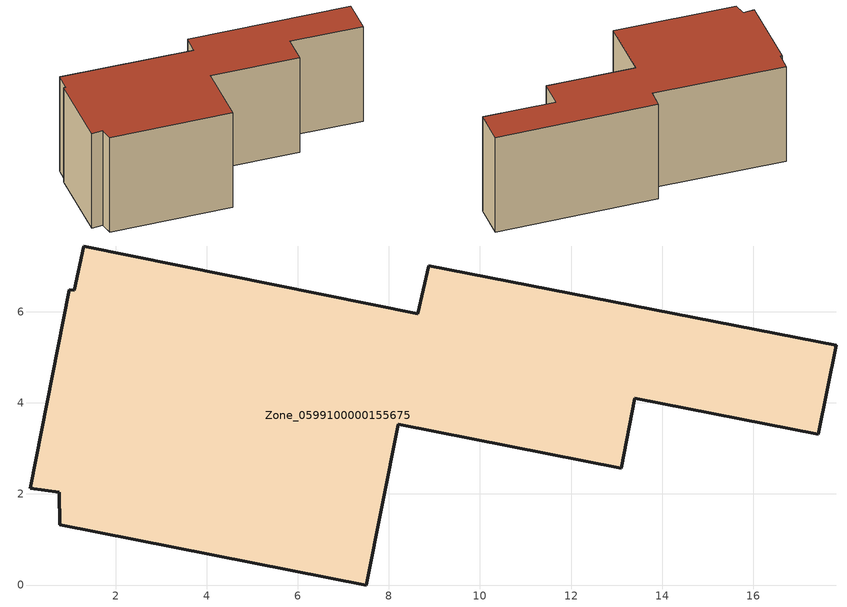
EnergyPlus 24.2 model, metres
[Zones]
Zone_0599100000155675
 floor ground (C_G): 1.3,7.45 8.63,5.96 8.87,7.01 17.82,5.27 17.43,3.31 13.4,4.1 13.1,2.56 8.2,3.53 7.5,0 0.77,1.33 0.76,2.03 0.13,2.12 0.98,6.49 1.09,6.47 z0
 wall outside (C_F): 8.2,3.53 13.1,2.56 13.4,4.1 17.43,3.31 17.82,5.27 8.87,7.01 8.63,5.96 1.3,7.45 1.09,6.47 0.98,6.49 0.13,2.12 0.76,2.03 0.77,1.33 7.5,0 8.2,3.53 z0:6.11
 roof outside (C_R): 8.63,5.96 1.3,7.45 1.09,6.47 0.98,6.49 0.13,2.12 0.76,2.03 0.77,1.33 7.5,0 8.2,3.53 13.1,2.56 13.4,4.1 17.43,3.31 17.82,5.27 8.87,7.01 z6.11
[BUILDING]
Pand.0599100000155675: North Axis=0; Terrain=City; Loads Convergence Tolerance Value=0.04; Temperature Convergence Tolerance Value=0.4; Solar Distribution=FullExterior; Maximum Number of Warmup Days=25; Minimum Number of Warmup Days=1
[Site:Location]
Rotterdam.The.Hague.AP_ZH_NLD Design_Conditions: Latitude=51.96; Longitude=4.45; Time Zone=1; Elevation=-4.5
[SITE:GROUNDTEMPERATURE:BUILDINGSURFACE]
18, 18, 18, 18, 18, 18, 18, 18, 18, 18, 18, 18
[MATERIAL] Thermal Absorptance=0.9; Solar Absorptance=0.7; Visible Absorptance=0.7
Name | Roughness | Thickness | Conductivity | Density | Specific Heat
G.D.1965 | MediumSmooth | 0.15 | 1 | 540 | 1210
F.D.1965 | Rough | 0.3 | 0.857143 | 1920 | 840
R.D.1965 | MediumRough | 0.2 | 0.08 | 1500 | 1000
[CONSTRUCTION]
C_G: G.D.1965
C_F: F.D.1965
C_R: R.D.1965
[ZONE]
Zone_0599100000155675: Type=1; Multiplier=1; Ceiling Height=Autocalculate; Volume=Autocalculate; Floor Area=autocalculate; Part of Total Floor Area=Yes
[ZONEINFILTRATION:DESIGNFLOWRATE]
Infil_Zone_0599100000155675: Zone or ZoneList or Space or SpaceList=Zone_0599100000155675; Schedule=AlwaysOn; Design Flow Rate Calculation Method=Flow/Area; Flow Rate per Floor Area=0.0042; Constant Term Coefficient=1; Temperature Term Coefficient=0; Velocity Term Coefficient=0; Velocity Squared Term Coefficient=0
[HVACTEMPLATE:ZONE:IDEALLOADSAIRSYSTEM]
Zone_0599100000155675: Maximum Heating Supply Air Temperature=50; Minimum Cooling Supply Air Temperature=13; Maximum Heating Supply Air Humidity Ratio=0.0156; Minimum Cooling Supply Air Humidity Ratio=0.0077; Heating Limit=NoLimit; Cooling Limit=NoLimit; Dehumidification Control Type=ConstantSensibleHeatRatio; Cooling Sensible Heat Ratio=0.7; Dehumidification Setpoint=60; Humidification Control Type=None; Humidification Setpoint=30; Outdoor Air Method=None; Outdoor Air Flow Rate per Person=0.00944; Outdoor Air Flow Rate per Zone Floor Area=0; Outdoor Air Flow Rate per Zone=0; Demand Controlled Ventilation Type=None; Outdoor Air Economizer Type=NoEconomizer; Heat Recovery Type=None; Sensible Heat Recovery Effectiveness=0.7; Latent Heat Recovery Effectiveness=0.65
[ZONECONTROL:THERMOSTAT]
ThermostatControl_Zone_0599100000155675: Zone or ZoneList=Zone_0599100000155675; Control Type Schedule=DualSetpointControlType; Control 1=Thermostat_Zone_0599100000155675; Temperature Difference Between Cutout And Setpoint=0
[THERMOSTATSETPOINT:DUALSETPOINT]
Thermostat_Zone_0599100000155675: Heating Setpoint Temperature Schedule=HeatingSetpoint_Zone_0599100000155675; Cooling Setpoint Temperature Schedule=CoolingSetpoint_Zone_0599100000155675
[SCHEDULE:COMPACT]
HeatingSetpoint_Zone_0599100000155675: Through: 12/31, For: AllDays, Until: 24:00, 21
CoolingSetpoint_Zone_0599100000155675: Through: 12/31, For: AllDays, Until: 24:00, 24
DualSetpointControlType: Through: 12/31, For: AllDays, Until: 24:00, 4
AlwaysOn: Through: 12/31, For: AllDays, Until: 24:00, 1
